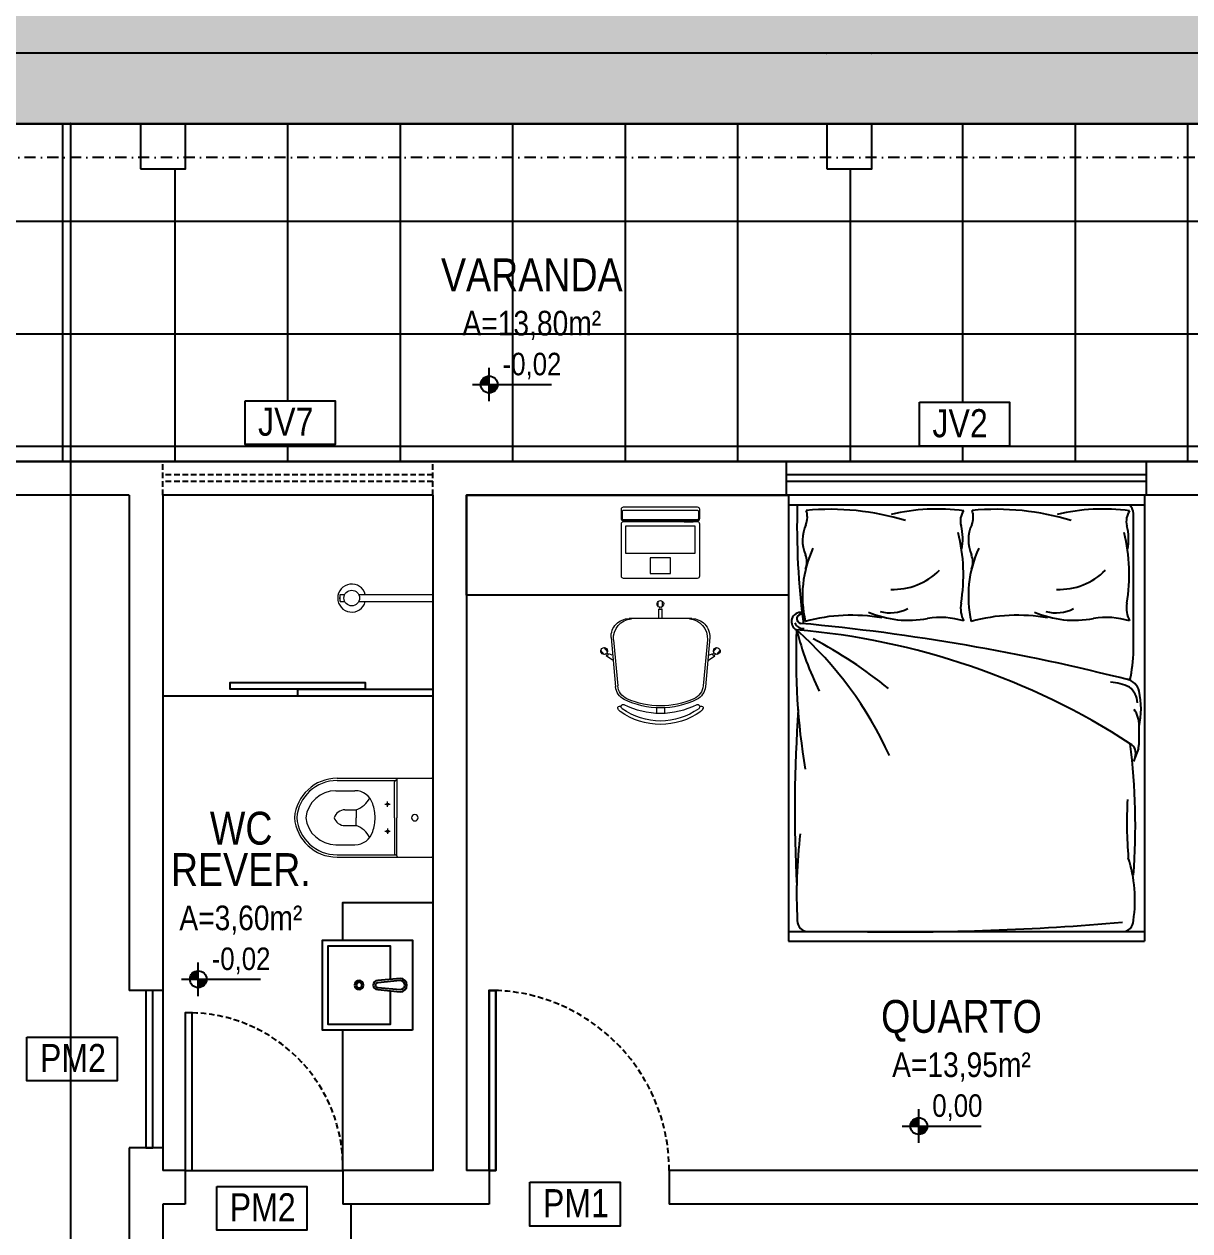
# Model space of a CAD drawing. Header units: millimetres. Extents: x -6300 to 1991, y -4770 to 4545.
# Drawn here: x -1811 to -1293, y 1185 to 1721 of the extents above; entities that cross this region are included whole.
import ezdxf
from ezdxf.enums import TextEntityAlignment as Align

# ---------------------------------------------------------------- set-up
doc = ezdxf.new("R2010")
doc.units = ezdxf.units.MM
doc.header["$LTSCALE"] = 20
doc.header["$MEASUREMENT"] = 0
doc.linetypes.add('DASHDOT2', pattern=[0.5, 0.25, -0.125, 0, -0.125])
doc.linetypes.add('HIDDEN2', pattern=[0.1875, 0.125, -0.0625])
doc.layers.get('0').update_dxf_attribs({"linetype": 'CONTINUOUS'})
doc.layers.get('DEFPOINTS').update_dxf_attribs({"linetype": 'CONTINUOUS'})
for name, color, linetype in [('AR-MOB', 252, 'CONTINUOUS'), ('ARREDI_attrezzature', 175, 'CONTINUOUS'), ('COTA', 7, 'CONTINUOUS'), ('E-txt-g', 3, 'CONTINUOUS'), ('LAYER1', 7, 'CONTINUOUS'), ('MOB', 251, 'CONTINUOUS')]:
    doc.layers.add(name, color=color, linetype=linetype)
for name, color, linetype, lineweight in [('E-Lay-9', 9, 'CONTINUOUS', 9), ('E-Pen-C', 4, 'CONTINUOUS', 15), ('E-Pen-G', 3, 'CONTINUOUS', 30), ('E-Txt-W', 7, 'CONTINUOUS', 20)]:
    doc.layers.add(name, color=color, linetype=linetype, lineweight=lineweight)
doc.styles.add('F2', font='ARIALN.TTF')
doc.styles.add('REG60', font='romans.shx', dxfattribs={"width": 0.8, "height": 0.15})
doc.styles.add('REG80', font='romans.shx', dxfattribs={"width": 0.8, "height": 0.2})
doc.dimstyles.new('DIMENSION-1', dxfattribs={"dimtxt": 0.145, "dimasz": 0.07, "dimexe": 1, "dimexo": 0, "dimgap": 0.12, "dimtad": 1, "dimzin": 7, "dimdsep": 46, "dimtxsty": 'F2', "dimblk1": 'TRACO', "dimblk2": 'TRACO', "dimsah": 1, "dimcen": 1, "dimse1": 1, "dimse2": 1, "dimclrd": 4, "dimclre": 256, "dimclrt": 4, "dimadec": 8, "dimazin": 0, "dimtfac": 1, "dimtix": 1, "dimtmove": 2, "dimatfit": 3, "dimldrblk": 'TRACO', "dimfxl": 1, "dimtolj": 1, "dimtzin": 0, "dimarcsym": 0})

# ---------------------------------------------------------------- blocks, each defined once
blk = doc.blocks.new('TXT-AMB75')
at = {"layer": 'E-txt-g', "style": 'REG80', "width": 0.8, "flags": 8}
blk.add_attdef('TXT', text='', height=0.2, dxfattribs=at).set_placement((0.0055, 0.2964), align=Align.CENTER)
at = {"layer": 'E-Txt-W', "style": 'REG60', "width": 0.8, "flags": 8}
blk.add_attdef('TXT', text='', height=0.15, dxfattribs=at).set_placement((0.0055, 0.0271), align=Align.CENTER)
blk = doc.blocks.new('NV')
at = {"color": 4, "linetype": 'ByBlock', "ltscale": 0.5}
for p, q in [((-1.4143, -0.1421), (-1.4143, 0.1067)), ((-1.5387, -0.0177), (-0.9535, -0.0177))]:
    blk.add_line(p, q, dxfattribs=at)
at = {"color": 4, "ltscale": 2.5}
blk.add_circle((-1.4143, -0.0177), 0.0622, dxfattribs=at)
at = {"color": 4}
for points in [[(-1.4143, -0.0177), (-1.4583, 0.0263), (-1.4765, -0.0177), (-1.4717, 0.0061)], [(-1.4143, -0.0177), (-1.4143, 0.0445), (-1.4583, 0.0263), (-1.4381, 0.0398)], [(-1.4143, -0.0177), (-1.3521, -0.0177), (-1.3703, -0.0617), (-1.3568, -0.0415)], [(-1.4143, -0.0177), (-1.3703, -0.0617), (-1.4143, -0.0799), (-1.3905, -0.0752)]]:
    blk.add_solid(points, dxfattribs=at)
at = {"layer": 'E-Txt-W', "color": 4, "ltscale": 2.5, "style": 'F2'}
blk.add_attdef('COTAPISO', (-1.3058, 0.0735), '', height=0.15, dxfattribs=at)
blk = doc.blocks.new('Cadeira')
at = {"layer": 'E-Lay-9', "color": 8}
for p, q in [((-0.0093, 0.0535), (-0.0093, 0.0769)), ((0.0096, 0.0535), (0.0096, 0.0769)), ((-0.1393, 0), (0.1393, 0)), ((-0.0075, 0), (-0.0075, 0.0425)), ((-0.0075, 0.0425), (-0.0056, 0.0425)), ((0.0056, 0.0425), (0.0075, 0.0425)), ((0.0075, 0), (0.0075, 0.0425)), ((-0.2192, -0.0836), (-0.1996, -0.3023)), ((-0.2087, -0.0936), (-0.1898, -0.2982)), ((0.2087, -0.0936), (0.1898, -0.2982)), ((0.2192, -0.0836), (0.1996, -0.3023)), ((-0.25, -0.1588), (-0.265, -0.1409)), ((-0.2355, -0.1467), (-0.2505, -0.1288)), ((-0.2298, -0.1563), (-0.2313, -0.1575)), ((-0.2144, -0.1618), (-0.2298, -0.1563)), ((0.2144, -0.1618), (0.2298, -0.1563)), ((0.2298, -0.1563), (0.2313, -0.1575)), ((0.2355, -0.1467), (0.2505, -0.1288)), ((0.25, -0.1588), (0.265, -0.1409)), ((-0.2398, -0.1647), (-0.2413, -0.1659)), ((-0.2133, -0.1847), (-0.2413, -0.1659)), ((0.2133, -0.1847), (0.2413, -0.1659)), ((0.2398, -0.1647), (0.2413, -0.1659)), ((-0.0175, -0.3961), (-0.0175, -0.4196)), ((0.0175, -0.3961), (0.0175, -0.4196))]:
    blk.add_line(p, q, dxfattribs=at)
blk.add_lwpolyline([(0.1631, -0.3812, -0.237888), (-0.1631, -0.3812, 0.605717), (-0.1738, -0.3953, 0.122717), (-0.17, -0.4, 0.323529), (0.17, -0.4, 0.122717), (0.1738, -0.3953, 0.605717)], format="xyb", close=True, dxfattribs=at)
for centre in [(0, 0.0466), (-0.2382, -0.1579), (0.2382, -0.1579)]:
    blk.add_circle(centre, 0.005, dxfattribs=at)
for centre, radius, start, end in [((0.0001, 0.0652), 0.015, 281.6334, 257.4537), ((-0.1393, -0.08), 0.08, 90, 182.5692), ((0, 0.0475), 0.0075, 221.8103, 318.1897), ((0.1393, -0.08), 0.08, 357.4308, 90), ((-0.1202, -0.0886), 0.0887, 95.5925, 183.2522), ((0.1202, -0.0886), 0.0887, 356.7478, 84.4075), ((-0.2502, -0.1438), 0.015, 322.5463, 298.3666), ((-0.2388, -0.1573), 0.0075, 261.8103, 358.1897), ((0.2388, -0.1573), 0.0075, 181.8103, 278.1897), ((0.2502, -0.1438), 0.015, 241.6334, 217.4537), ((-0.1299, -0.296), 0.07, 185.1212, 243.6047), ((-0.1201, -0.2918), 0.07, 185.2999, 245.7361), ((0.1201, -0.2918), 0.07, 294.2639, 354.7001), ((0.1299, -0.296), 0.07, 296.3953, 354.8788), ((0, -0.0343), 0.3622, 243.6047, 296.3953), ((0, -0.0254), 0.3622, 245.7361, 294.2639), ((-0.1819, -0.3961), 0.00782, 29.8109, 225.3255), ((-0.1625, -0.39), 0.0275, 205.1455, 233.4571), ((0, -0.1648), 0.3052, 234.1238, 305.8762), ((-0.1625, -0.39), 0.0125, 205.1455, 233.1301), ((0.1819, -0.3961), 0.00782, 314.6745, 150.1891), ((0.1625, -0.39), 0.0275, 306.5429, 334.8545)]:
    blk.add_arc(centre, radius, start, end, dxfattribs=at)
blk = doc.blocks.new('Notebook')
at = {"layer": 'E-Lay-9', "color": 8}
for p, q in [((-0.175, 0.305), (-0.175, 0.3)), ((-0.175, 0.3), (-0.175, 0.265)), ((0.165, 0.315), (-0.165, 0.315)), ((0.175, 0.3), (0.175, 0.305)), ((0.175, 0.265), (0.175, 0.3)), ((-0.165, 0.255), (0.165, 0.255))]:
    blk.add_line(p, q, dxfattribs=at)
for points in [[(-0.165, 0.26), (0.165, 0.26, 0.414214), (0.17, 0.265), (0.17, 0.295, 0.414214), (0.165, 0.3), (-0.165, 0.3, 0.414214), (-0.17, 0.295), (-0.17, 0.265, 0.414214)], [(-0.165, 0), (0.165, 0, 0.414214), (0.175, 0.01), (0.175, 0.24, 0.414214), (0.165, 0.25), (-0.165, 0.25, 0.414214), (-0.175, 0.24), (-0.175, 0.01, 0.414214)]]:
    blk.add_lwpolyline(points, format="xyb", close=True, dxfattribs=at)
for points in [[(-0.155, 0.11), (0.155, 0.11), (0.155, 0.23), (-0.155, 0.23)], [(-0.105, 0.25), (-0.145, 0.25), (-0.145, 0.255), (-0.105, 0.255)], [(0.105, 0.25), (0.145, 0.25), (0.145, 0.255), (0.105, 0.255)], [(-0.045, 0.02), (0.045, 0.02), (0.045, 0.09), (-0.045, 0.09)]]:
    blk.add_lwpolyline(points, close=True, dxfattribs=at)
for centre, start, end in [((-0.165, 0.305), 90, 180), ((0.165, 0.305), 0, 90), ((-0.165, 0.265), 180, 270), ((0.165, 0.265), 270, 360)]:
    blk.add_arc(centre, 0.01, start, end, dxfattribs=at)
blk = doc.blocks.new('TRACO')
at = {"layer": 'E-Pen-C'}
for p, q in [((-1, 0), (1, 0)), ((0, 1), (0, -1))]:
    blk.add_line(p, q, dxfattribs=at)
at = {"layer": 'E-Pen-G'}
blk.add_line((-0.4, -0.4), (0.4, 0.4), dxfattribs=at)
blk = doc.blocks.new('*D1032')
at = {"layer": 'COTA', "color": 4, "linetype": 'Continuous', "lineweight": -2}
blk.add_line((-1790.65, 1677.11), (-1790.65, 1527.16), dxfattribs=at)
at = {"layer": 'DEFPOINTS', "color": 0, "linetype": 'Continuous'}
for p in [(-1779.24, 1677.18), (-1790.65, 1527.09), (-1779.26, 1527.09, -182.96)]:
    blk.add_point(p, dxfattribs=at)
at = {"layer": 'COTA', "color": 4, "linetype": 'Continuous', "lineweight": -2, "xscale": 0.07, "yscale": 0.07, "zscale": 0.07}
for p, rotation in [((-1790.65, 1677.18), 90), ((-1790.65, 1527.09), 270)]:
    blk.add_blockref('TRACO', p, dxfattribs=dict(at, rotation=rotation))
at = {"layer": 'COTA', "color": 4, "linetype": 'Continuous', "insert": (-1790.85, 1602.14), "char_height": 0.145, "attachment_point": 5, "rotation": 90, "style": 'F2'}
blk.add_mtext('\\A1;150.09', dxfattribs=at)
blk = doc.blocks.new('*D858')
at = {"layer": 'COTA', "color": 4, "linetype": 'Continuous', "lineweight": -2}
blk.add_line((-1790.65, 1527.02), (-1790.65, 1512.16), dxfattribs=at)
at = {"layer": 'DEFPOINTS', "color": 0, "linetype": 'Continuous'}
for p in [(-1779.26, 1527.09, -182.96), (-1790.65, 1512.09), (-1764.71, 1512.09, -182.96)]:
    blk.add_point(p, dxfattribs=at)
at = {"layer": 'COTA', "color": 4, "linetype": 'Continuous', "lineweight": -2, "xscale": 0.07, "yscale": 0.07, "zscale": 0.07}
for p, rotation in [((-1790.65, 1527.09), 90), ((-1790.65, 1512.09), 270)]:
    blk.add_blockref('TRACO', p, dxfattribs=dict(at, rotation=rotation))
at = {"layer": 'COTA', "color": 4, "linetype": 'Continuous', "insert": (-1790.85, 1519.59), "char_height": 0.145, "attachment_point": 5, "rotation": 90, "style": 'F2'}
blk.add_mtext('\\A1;15.00', dxfattribs=at)
blk = doc.blocks.new('*D859')
at = {"layer": 'COTA', "color": 4, "linetype": 'Continuous', "lineweight": -2}
blk.add_line((-1790.65, 1512.02), (-1790.65, 1212.16), dxfattribs=at)
at = {"layer": 'DEFPOINTS', "color": 0, "linetype": 'Continuous'}
for p in [(-1764.71, 1512.09, -182.96), (-1790.65, 1212.09), (-1749.71, 1212.09, -182.96)]:
    blk.add_point(p, dxfattribs=at)
at = {"layer": 'COTA', "color": 4, "linetype": 'Continuous', "lineweight": -2, "xscale": 0.07, "yscale": 0.07, "zscale": 0.07}
for p, rotation in [((-1790.65, 1512.09), 90), ((-1790.65, 1212.09), 270)]:
    blk.add_blockref('TRACO', p, dxfattribs=dict(at, rotation=rotation))
at = {"layer": 'COTA', "color": 4, "linetype": 'Continuous', "insert": (-1790.85, 1362.09), "char_height": 0.145, "attachment_point": 5, "rotation": 90, "style": 'F2'}
blk.add_mtext('\\A1;300.00', dxfattribs=at)
blk = doc.blocks.new('*D860')
at = {"layer": 'COTA', "color": 4, "linetype": 'Continuous', "lineweight": -2}
blk.add_line((-1790.65, 1212.02), (-1790.65, 1197.16), dxfattribs=at)
at = {"layer": 'DEFPOINTS', "color": 0, "linetype": 'Continuous'}
for p in [(-1749.71, 1212.09, -182.96), (-1790.65, 1197.09), (-1749.71, 1197.09, -182.96)]:
    blk.add_point(p, dxfattribs=at)
at = {"layer": 'COTA', "color": 4, "linetype": 'Continuous', "lineweight": -2, "xscale": 0.07, "yscale": 0.07, "zscale": 0.07}
for p, rotation in [((-1790.65, 1212.09), 90), ((-1790.65, 1197.09), 270)]:
    blk.add_blockref('TRACO', p, dxfattribs=dict(at, rotation=rotation))
at = {"layer": 'COTA', "color": 4, "linetype": 'Continuous', "insert": (-1790.85, 1204.59), "char_height": 0.145, "attachment_point": 5, "rotation": 90, "style": 'F2'}
blk.add_mtext('\\A1;15.00', dxfattribs=at)
blk = doc.blocks.new('*D861')
at = {"layer": 'COTA', "color": 4, "linetype": 'Continuous', "lineweight": -2}
blk.add_line((-1790.65, 1197.02), (-1790.65, 1082.16), dxfattribs=at)
at = {"layer": 'DEFPOINTS', "color": 0, "linetype": 'Continuous'}
for p in [(-1749.71, 1197.09, -182.96), (-1790.65, 1082.09), (-1764.71, 1082.09, -182.96)]:
    blk.add_point(p, dxfattribs=at)
at = {"layer": 'COTA', "color": 4, "linetype": 'Continuous', "lineweight": -2, "xscale": 0.07, "yscale": 0.07, "zscale": 0.07}
for p, rotation in [((-1790.65, 1197.09), 90), ((-1790.65, 1082.09), 270)]:
    blk.add_blockref('TRACO', p, dxfattribs=dict(at, rotation=rotation))
at = {"layer": 'COTA', "color": 4, "linetype": 'Continuous', "insert": (-1790.85, 1139.59), "char_height": 0.145, "attachment_point": 5, "rotation": 90, "style": 'F2'}
blk.add_mtext('\\A1;115.00', dxfattribs=at)
blk = doc.blocks.new('*D886')
at = {"layer": 'COTA', "color": 4, "linetype": 'Continuous', "lineweight": -2}
blk.add_line((-1665.96, 1067.16), (-1665.96, 1197.02), dxfattribs=at)
at = {"layer": 'DEFPOINTS', "color": 0, "linetype": 'Continuous'}
for p in [(-1665.96, 1197.09), (-1617.92, 1197.09, -182.96), (-1589.71, 1067.09, -182.96)]:
    blk.add_point(p, dxfattribs=at)
at = {"layer": 'COTA', "color": 4, "linetype": 'Continuous', "lineweight": -2, "xscale": 0.07, "yscale": 0.07, "zscale": 0.07}
for p, rotation in [((-1665.96, 1197.09), 90), ((-1665.96, 1067.09), 270)]:
    blk.add_blockref('TRACO', p, dxfattribs=dict(at, rotation=rotation))
at = {"layer": 'COTA', "color": 4, "linetype": 'Continuous', "insert": (-1666.15, 1132.09), "char_height": 0.145, "attachment_point": 5, "rotation": 90, "style": 'F2'}
blk.add_mtext('\\A1;130.00', dxfattribs=at)
blk = doc.blocks.new('*D1041')
at = {"layer": 'COTA', "color": 4, "linetype": 'Continuous', "lineweight": -2}
blk.add_line((-1149.78, 1708.41), (-1434.61, 1708.41), dxfattribs=at)
at = {"layer": 'DEFPOINTS', "color": 0, "linetype": 'Continuous'}
for p in [(-1434.68, 1708.41), (-1434.68, 1677.09, -182.96), (-1149.71, 1677.09, -182.96)]:
    blk.add_point(p, dxfattribs=at)
at = {"layer": 'COTA', "color": 4, "linetype": 'Continuous', "lineweight": -2, "xscale": 0.07, "yscale": 0.07, "zscale": 0.07, "rotation": 180}
blk.add_blockref('TRACO', (-1434.68, 1708.41), dxfattribs=at)
at = {"layer": 'COTA', "color": 4, "linetype": 'Continuous', "lineweight": -2, "xscale": 0.07, "yscale": 0.07, "zscale": 0.07}
blk.add_blockref('TRACO', (-1149.71, 1708.41), dxfattribs=at)
at = {"layer": 'COTA', "color": 4, "linetype": 'Continuous', "insert": (-1292.2, 1708.6), "char_height": 0.145, "attachment_point": 5, "style": 'F2'}
blk.add_mtext('\\A1;284.98', dxfattribs=at)
blk = doc.blocks.new('*D1042')
at = {"layer": 'COTA', "color": 4, "linetype": 'Continuous', "lineweight": -2}
blk.add_line((-1434.75, 1708.41), (-1454.61, 1708.41), dxfattribs=at)
at = {"layer": 'DEFPOINTS', "color": 0, "linetype": 'Continuous'}
for p in [(-1454.68, 1708.41), (-1454.68, 1677.09, -182.96), (-1434.68, 1677.09, -182.96)]:
    blk.add_point(p, dxfattribs=at)
at = {"layer": 'COTA', "color": 4, "linetype": 'Continuous', "lineweight": -2, "xscale": 0.07, "yscale": 0.07, "zscale": 0.07, "rotation": 180}
blk.add_blockref('TRACO', (-1454.68, 1708.41), dxfattribs=at)
at = {"layer": 'COTA', "color": 4, "linetype": 'Continuous', "lineweight": -2, "xscale": 0.07, "yscale": 0.07, "zscale": 0.07}
blk.add_blockref('TRACO', (-1434.68, 1708.41), dxfattribs=at)
at = {"layer": 'COTA', "color": 4, "linetype": 'Continuous', "insert": (-1444.68, 1708.6), "char_height": 0.145, "attachment_point": 5, "style": 'F2'}
blk.add_mtext('\\A1;20.00', dxfattribs=at)
blk = doc.blocks.new('*D1043')
at = {"layer": 'COTA', "color": 4, "linetype": 'Continuous', "lineweight": -2}
blk.add_line((-1454.75, 1708.41), (-1739.51, 1708.41), dxfattribs=at)
at = {"layer": 'DEFPOINTS', "color": 0, "linetype": 'Continuous'}
for p in [(-1739.58, 1708.41), (-1739.58, 1677.09, -182.96), (-1454.68, 1677.09, -182.96)]:
    blk.add_point(p, dxfattribs=at)
at = {"layer": 'COTA', "color": 4, "linetype": 'Continuous', "lineweight": -2, "xscale": 0.07, "yscale": 0.07, "zscale": 0.07, "rotation": 180}
blk.add_blockref('TRACO', (-1739.58, 1708.41), dxfattribs=at)
at = {"layer": 'COTA', "color": 4, "linetype": 'Continuous', "lineweight": -2, "xscale": 0.07, "yscale": 0.07, "zscale": 0.07}
blk.add_blockref('TRACO', (-1454.68, 1708.41), dxfattribs=at)
at = {"layer": 'COTA', "color": 4, "linetype": 'Continuous', "insert": (-1597.13, 1708.6), "char_height": 0.145, "attachment_point": 5, "style": 'F2'}
blk.add_mtext('\\A1;284.89', dxfattribs=at)
blk = doc.blocks.new('*D1044')
at = {"layer": 'COTA', "color": 4, "linetype": 'Continuous', "lineweight": -2}
blk.add_line((-1739.65, 1708.41), (-1759.51, 1708.41), dxfattribs=at)
at = {"layer": 'DEFPOINTS', "color": 0, "linetype": 'Continuous'}
for p in [(-1759.58, 1708.41), (-1759.58, 1677.09, -182.96), (-1739.58, 1677.09, -182.96)]:
    blk.add_point(p, dxfattribs=at)
at = {"layer": 'COTA', "color": 4, "linetype": 'Continuous', "lineweight": -2, "xscale": 0.07, "yscale": 0.07, "zscale": 0.07, "rotation": 180}
blk.add_blockref('TRACO', (-1759.58, 1708.41), dxfattribs=at)
at = {"layer": 'COTA', "color": 4, "linetype": 'Continuous', "lineweight": -2, "xscale": 0.07, "yscale": 0.07, "zscale": 0.07}
blk.add_blockref('TRACO', (-1739.58, 1708.41), dxfattribs=at)
at = {"layer": 'COTA', "color": 4, "linetype": 'Continuous', "insert": (-1749.58, 1708.6), "char_height": 0.145, "attachment_point": 5, "style": 'F2'}
blk.add_mtext('\\A1;20.00', dxfattribs=at)
blk = doc.blocks.new('*D1045')
at = {"layer": 'COTA', "color": 4, "linetype": 'Continuous', "lineweight": -2}
blk.add_line((-1759.65, 1708.41), (-2049.64, 1708.41), dxfattribs=at)
at = {"layer": 'DEFPOINTS', "color": 0, "linetype": 'Continuous'}
for p in [(-2049.71, 1708.41), (-2049.71, 1677.09, -182.96), (-1759.58, 1677.09, -182.96)]:
    blk.add_point(p, dxfattribs=at)
at = {"layer": 'COTA', "color": 4, "linetype": 'Continuous', "lineweight": -2, "xscale": 0.07, "yscale": 0.07, "zscale": 0.07, "rotation": 180}
blk.add_blockref('TRACO', (-2049.71, 1708.41), dxfattribs=at)
at = {"layer": 'COTA', "color": 4, "linetype": 'Continuous', "lineweight": -2, "xscale": 0.07, "yscale": 0.07, "zscale": 0.07}
blk.add_blockref('TRACO', (-1759.58, 1708.41), dxfattribs=at)
at = {"layer": 'COTA', "color": 4, "linetype": 'Continuous', "insert": (-1904.64, 1708.6), "char_height": 0.145, "attachment_point": 5, "style": 'F2'}
blk.add_mtext('\\A1;290.13', dxfattribs=at)
blk = doc.blocks.new('CUBA QUADRADA-flat-4-flat-1')
at = {"layer": 'MOB'}
blk.add_lwpolyline([(0, -0.2), (0.4, -0.2), (0.4, 0.2), (0, 0.2)], close=True, dxfattribs=at)
blk.add_lwpolyline([(0.1, -0.0255), (0.1, -0.175), (0.375, -0.175), (0.375, 0.175), (0.1, 0.175), (0.1, 0.0255)], dxfattribs=at)
for points in [[(0.155, -0.02), (0.055, -0.03, -1), (0.055, 0.03), (0.155, 0.02, -1)], [(0.155, -0.01), (0.055, -0.02, -1), (0.055, 0.02), (0.155, 0.01, -1)]]:
    blk.add_lwpolyline(points, format="xyb", close=True, dxfattribs=at)
for radius in [0.02, 0.0125]:
    blk.add_circle((0.2375, 0), radius, dxfattribs=at)
blk = doc.blocks.new('vaso-s')
at = {"color": 8}
for start, end in [(0, 180), (180, 0)]:
    blk.add_arc((0.08, 0), 0.0143, start, end, dxfattribs=at)
at = {"layer": 'E-Lay-9', "color": 8}
for p, q in [((0, 0.17), (0, 0)), ((0.4256, 0.175), (0.005, 0.175)), ((0.16, 0.17), (0.16, 0.17)), ((0.16, 0.17), (0.16, 0)), ((0.4256, 0.165), (0.165, 0.165)), ((0.17, 0), (0.17, 0.16)), ((0.4306, 0.12), (0.3459, 0.12)), ((0.2134, 0.06), (0.1891, 0.06)), ((0.2013, 0.0479), (0.2013, 0.0722)), ((0.3406, 0.035), (0.3406, 0)), ((0.3906, 0.035), (0.3406, 0.035)), ((0, -0.17), (0, 0)), ((0.16, -0.17), (0.16, 0)), ((0.17, 0), (0.17, -0.1601)), ((0.2013, -0.0479), (0.2013, -0.0722)), ((0.3406, -0.035), (0.3406, 0)), ((0.3906, -0.035), (0.3406, -0.035)), ((0.2134, -0.06), (0.1891, -0.06)), ((0.4306, -0.12), (0.3459, -0.12)), ((0.4256, -0.175), (0.005, -0.175)), ((0.16, -0.17), (0.16, -0.17)), ((0.4256, -0.165), (0.165, -0.165))]:
    blk.add_line(p, q, dxfattribs=at)
for centre in [(0.2013, 0.06), (0.2013, -0.06)]:
    blk.add_circle(centre, 0.005, dxfattribs=at)
for centre, radius, start, end in [((0.005, 0.17), 0.005, 90, 180), ((0.155, 0.17), 0.005, 0, 90), ((0.165, 0.17), 0.00495, 180, 270), ((0.165, 0.16), 0.00495, 0, 90), ((0.4256, -0.015), 0.19, 4.5281, 90), ((0.4256, -0.015), 0.18, 4.7802, 90), ((0.3459, 0.0375), 0.0825, 90, 163.0355), ((0.4306, -0.015), 0.135, 6.3794, 90), ((0.518, -0.015), 0.2624, 163.0355, 176.7233), ((0.3754, 0.1358), 0.1066, 206.9395, 250.9647), ((0.3906, -0.015), 0.05, 17.4576, 90), ((0.518, 0.015), 0.2624, 183.2767, 196.9645), ((0.3754, -0.1358), 0.1066, 109.0353, 153.0605), ((0.3906, 0.015), 0.05, 270, 342.5424), ((0.4256, 0.015), 0.19, 270, 355.4719), ((0.4256, 0.015), 0.18, 270, 355.2198), ((0.4306, 0.015), 0.135, 270, 353.6206), ((0.3459, -0.0375), 0.0825, 196.9645, 270), ((0.165, -0.1601), 0.00495, 270, 0), ((0.005, -0.17), 0.005, 180, 270), ((0.155, -0.17), 0.005, 270, 0), ((0.165, -0.17), 0.00495, 90, 180)]:
    blk.add_arc(centre, radius, start, end, dxfattribs=at)
blk = doc.blocks.new('Chuveiro')
at = {"layer": 'E-Lay-9', "color": 8}
for p, q in [((-0.0311, 0.0156), (-0.3604, 0.0156)), ((0.0509, 0.0156), (0.0311, 0.0156)), ((0.0509, 0.0156), (0.0509, -0.0156)), ((-0.0311, -0.0156), (-0.3604, -0.0156)), ((0.0509, -0.0156), (0.0311, -0.0156))]:
    blk.add_line(p, q, dxfattribs=at)
blk.add_circle((0, 0), 0.0348, dxfattribs=at)
for centre, radius, start, end in [((0, 0), 0.0624, 194.4775, 165.5225), ((0.0093, 0), 0.0444, 339.4266, 20.5734)]:
    blk.add_arc(centre, radius, start, end, dxfattribs=at)

msp = doc.modelspace()

# ---------------------------------------------------------------- hatches: boundary and pattern name
h = msp.add_hatch()
h.set_pattern_fill('ANSI37,_O', color=8, scale=400, angle=45)
h.set_pattern_definition([(90, (-158294.17, -2316.25), (-50, 1e-14), []), (180, (-158294.17, -2316.25), (-1e-14, -50), [])])
h.paths.add_polyline_path([(-2069.708, 1527.092), (-1149.708, 1527.092), (-1149.708, 1677.092), (-2069.708, 1677.092)])
h.paths.add_polyline_path([(-1629.749, 1599.022), (-1541.702, 1599.022), (-1541.702, 1620.892), (-1629.749, 1620.892)], flags=24)
h.paths.add_polyline_path([(-1619.832, 1577.581), (-1551.619, 1577.581), (-1551.619, 1597.295), (-1619.832, 1597.295)], flags=24)
h.paths.add_polyline_path([(-1604.661, 1561.232), (-1604.661, 1564.964), (-1606.09, 1564.68), (-1607.3, 1563.871)], flags=24)
h.paths.add_polyline_path([(-1604.661, 1561.232), (-1607.3, 1563.871), (-1608.11, 1562.66), (-1608.394, 1561.232)], flags=24)
h.paths.add_polyline_path([(-1604.661, 1561.232), (-1600.929, 1561.232), (-1601.213, 1559.803), (-1602.022, 1558.592)], flags=24)
h.paths.add_polyline_path([(-1604.661, 1561.232), (-1602.022, 1558.592), (-1603.233, 1557.783), (-1604.661, 1557.499)], flags=24)
edge = h.paths.add_edge_path(flags=16)
edge.add_line((-1604.661, 1553.767), (-1604.661, 1568.697))
edge = h.paths.add_edge_path(flags=16)
edge.add_arc((-1604.661, 1561.232), 3.732, 0, 360)
edge = h.paths.add_edge_path(flags=16)
edge.add_line((-1612.126, 1561.232), (-1577.014, 1561.232))
h.paths.add_polyline_path([(-1601.694, 1560.342), (-1569.573, 1560.342), (-1569.573, 1578.371), (-1601.694, 1578.371)], flags=24)
h.paths.add_polyline_path([(-1759.578, 1657.092), (-1739.578, 1657.092), (-1739.578, 1677.092), (-1759.578, 1677.092)], flags=16)
h.paths.add_polyline_path([(-1454.684, 1657.092), (-1434.684, 1657.092), (-1434.684, 1677.092), (-1454.684, 1677.092)], flags=16)
h.paths.add_polyline_path([(-1413.46, 1553.355), (-1373.431, 1553.355), (-1373.431, 1533.889), (-1413.46, 1533.889)], flags=16)
h.paths.add_polyline_path([(-1713.121, 1554.023), (-1673.092, 1554.023), (-1673.092, 1534.557), (-1713.121, 1534.557)], flags=16)
h.paths.add_polyline_path([(-2069.708, 1657.092), (-2049.708, 1657.092), (-2049.708, 1677.092), (-2069.708, 1677.092)], flags=17)
h.paths.add_polyline_path([(-1790.697, 1601.843), (-1790.697, 1602.423), (-1790.999, 1602.423), (-1790.999, 1601.843)], flags=24)
h.paths.add_polyline_path([(-1281.385, 1601.797), (-1281.385, 1602.377), (-1281.687, 1602.377), (-1281.687, 1601.797)], flags=24)
at = {"layer": 'COTA', "linetype": 'Continuous'}
h = msp.add_hatch(dxfattribs=at)
h.set_pattern_fill('PATIO3', color=8, scale=60, style=0, pattern_type=2)
h.set_pattern_definition([(243.4349, (-158282.17, -2256.25), (60.0000786, 59.9999495), [20.1246, -114.03948]), (153.4349, (-158270.17, -2262.25), (59.9999495, -60.0000786), [13.41642, -120.74766]), (153.4349, (-158255.17, -2262.25), (59.9999495, -60.0000786), [13.41642, -120.74766]), (243.4349, (-158267.17, -2256.25), (60.0000786, 59.9999495), [6.70818, -127.4559]), (153.4349, (-158240.17, -2262.25), (59.9999495, -60.0000786), [13.41642, -120.74766]), (243.4349, (-158252.17, -2256.25), (60.0000786, 59.9999495), [13.41642, -120.74766]), (158.1986, (-158234.171, -2257.45), (-180.0000164, 59.9999946), [3.23112, -319.87878]), (243.4349, (-158237.17, -2256.25), (60.0000786, 59.9999495), [6.70818, -127.4559]), (154.9831, (-158234.171, -2272.4496), (-779.99997481, 360.000110015), [9.93174, -983.24496]), (63.4349, (-158252.17, -2286.25), (-60.0000786, -59.9999495), [20.1246, -114.03948]), (153.4349, (-158246.17, -2274.25), (59.9999495, -60.0000786), [13.41642, -120.74766]), (63.4349, (-158267.17, -2286.25), (-60.0000786, -59.9999495), [6.70818, -127.4559]), (153.4349, (-158261.17, -2274.25), (59.9999495, -60.0000786), [13.41642, -120.74766]), (153.4349, (-158276.17, -2274.25), (59.9999495, -60.0000786), [13.41642, -120.74766]), (63.4349, (-158282.17, -2286.25), (-60.0000786, -59.9999495), [20.1246, -114.03948]), (63.4349, (-158243.17, -2298.25), (-60.0000786, -59.9999495), [20.1246, -114.03948]), (153.4349, (-158237.17, -2286.25), (59.9999495, -60.0000786), [13.41642, -120.74766]), (153.4349, (-158252.17, -2286.25), (59.9999495, -60.0000786), [13.41642, -120.74766]), (63.4349, (-158273.17, -2298.25), (-60.0000786, -59.9999495), [13.41642, -120.74766]), (153.4349, (-158267.17, -2286.25), (59.9999495, -60.0000786), [13.41642, -120.74766]), (153.4349, (-158282.17, -2286.25), (59.9999495, -60.0000786), [13.41642, -120.74766]), (63.4349, (-158294.17, -2310.25), (-60.0000786, -59.9999495), [20.1246, -114.03948]), (153.4349, (-158234.17, -2295.25), (59.9999495, -60.0000786), [6.70818, -127.4559]), (153.4349, (-158243.17, -2298.25), (59.9999495, -60.0000786), [13.41642, -120.74766]), (153.4349, (-158258.17, -2298.25), (59.9999495, -60.0000786), [13.41642, -120.74766]), (153.4349, (-158273.17, -2298.25), (59.9999495, -60.0000786), [13.41642, -120.74766]), (153.4349, (-158288.17, -2298.25), (59.9999495, -60.0000786), [6.70818, -127.4559]), (153.4349, (-158234.17, -2310.25), (59.9999495, -60.0000786), [13.41642, -120.74766]), (63.4349, (-158252.17, -2316.25), (-60.0000786, -59.9999495), [13.41642, -120.74766]), (153.4349, (-158249.17, -2310.25), (59.9999495, -60.0000786), [13.41642, -120.74766]), (243.4349, (-158276.17, -2304.25), (60.0000786, 59.9999495), [13.41642, -120.74766]), (153.4349, (-158264.17, -2310.25), (59.9999495, -60.0000786), [13.41642, -120.74766]), (153.4349, (-158279.17, -2310.25), (59.9999495, -60.0000786), [13.41642, -120.74766]), (154.9831, (-158285.171, -2262.2496), (-779.99997481, 360.000110015), [9.93174, -983.24496]), (158.1986, (-158291.171, -2274.25), (-180.0000164, 59.9999946), [3.23112, -319.87878]), (243.4349, (-158255.17, -2292.25), (60.0000786, 59.9999495), [20.1246, -114.03948]), (63.4349, (-158261.17, -2274.25), (-60.0000786, -59.9999495), [6.70818, -127.4559])])
h.paths.add_polyline_path([(-2684.708, 1102.092), (-2569.31, 1101.985), (-2569.708, 1102.092), (-2569.718, 1677.02), (-1149.708, 1677.02), (-1149.708, 1792.092), (-1149.708, 2162.092), (-1513.283, 2162.092), (-1516.936, 2122.092), (-1527.283, 2085.775), (-1547.63, 2054.921), (-1580.967, 2021.672), (-1616.68, 2001.062), (-1653.909, 1990.062), (-1676.688, 1987.862), (-2684.708, 1987.862)])
h.paths.add_polyline_path([(-1778.299, 1778.429), (-1730.365, 1750.841), (-1492.577, 1756.207), (-1372.476, 1759.002), (-1336.859, 1769.308), (-1324.644, 1838.184), (-1325.813, 1885.485), (-1336.112, 1917.891), (-1347.614, 1935.217), (-1426.348, 1943.526), (-1653.57, 1946.435), (-1719.591, 1942.887), (-1781.491, 1928.754), (-1785.903, 1894.964), (-1785.833, 1795.787), (-1781.029, 1779.006)], flags=16)
h.paths.add_polyline_path([(-2014.328, 1810.448), (-2014.328, 1814.18), (-2015.756, 1813.896), (-2016.967, 1813.087)], flags=24)
h.paths.add_polyline_path([(-2014.328, 1810.448), (-2016.967, 1813.087), (-2017.776, 1811.876), (-2018.061, 1810.448)], flags=24)
h.paths.add_polyline_path([(-2014.328, 1810.448), (-2010.596, 1810.448), (-2010.88, 1809.019), (-2011.689, 1807.809)], flags=24)
h.paths.add_polyline_path([(-2014.328, 1810.448), (-2011.689, 1807.809), (-2012.9, 1806.999), (-2014.328, 1806.715)], flags=24)
edge = h.paths.add_edge_path(flags=16)
edge.add_line((-2014.328, 1802.983), (-2014.328, 1817.913))
edge = h.paths.add_edge_path(flags=16)
edge.add_arc((-2014.328, 1810.448), 3.732, 0, 360)
edge = h.paths.add_edge_path(flags=16)
edge.add_line((-2021.793, 1810.448), (-1986.681, 1810.448))
h.paths.add_polyline_path([(-2011.361, 1809.559), (-1979.24, 1809.559), (-1979.24, 1827.587), (-2011.361, 1827.587)], flags=24)
h.paths.add_polyline_path([(-2048.842, 1847.862), (-1941.943, 1847.862), (-1941.943, 1870.493), (-2048.842, 1870.493)], flags=24)
h.paths.add_polyline_path([(-2029.499, 1826.797), (-1961.286, 1826.797), (-1961.286, 1846.512), (-2029.499, 1846.512)], flags=24)
h.paths.add_polyline_path([(-2582.402, 1778.433), (-2534.468, 1750.844), (-2296.68, 1756.211), (-2176.579, 1759.005), (-2140.962, 1769.311), (-2128.748, 1838.187), (-2129.916, 1885.488), (-2140.215, 1917.894), (-2151.717, 1935.22), (-2230.452, 1943.529), (-2457.673, 1946.438), (-2523.695, 1942.891), (-2585.594, 1928.758), (-2590.007, 1894.967), (-2589.936, 1795.79), (-2585.132, 1779.009)], flags=16)
h.paths.add_polyline_path([(-2661.5, 1826.498), (-2621.471, 1826.498), (-2621.471, 1807.031), (-2661.5, 1807.031)], flags=16)
h.paths.add_polyline_path([(-2681.202, 1624.916), (-2681.202, 1924.916), (-2684.202, 1924.916), (-2684.202, 1624.916)], flags=16)
h.paths.add_polyline_path([(-2681.202, 1174.551), (-2681.202, 1524.916), (-2684.202, 1524.916), (-2684.202, 1174.551)], flags=16)
h.paths.add_polyline_path([(-2661.5, 1410.113), (-2621.471, 1410.113), (-2621.471, 1390.647), (-2661.5, 1390.647)], flags=16)
h.paths.add_polyline_path([(-2039.604, 1766.94), (-1931.699, 1766.94), (-1931.699, 1787.383), (-2039.604, 1787.383)], flags=24)
h.paths.add_polyline_path([(-2052.038, 1783.721), (-1906.714, 1783.721), (-1906.714, 1800.043), (-2052.038, 1800.043)], flags=24)
h.paths.add_polyline_path([(-1904.932, 1708.452), (-1904.351, 1708.452), (-1904.351, 1708.754), (-1904.932, 1708.754)], flags=24)
h.paths.add_polyline_path([(-1853.634, 1832.344), (-1853.634, 1832.924), (-1853.936, 1832.924), (-1853.936, 1832.344)], flags=24)
h.paths.add_polyline_path([(-2244.992, 1708.452), (-2244.411, 1708.452), (-2244.411, 1708.754), (-2244.992, 1708.754)], flags=24)
h.paths.add_polyline_path([(-2059.95, 1708.452), (-2059.462, 1708.452), (-2059.462, 1708.754), (-2059.95, 1708.754)], flags=24)
h.paths.add_polyline_path([(-1749.82, 1708.452), (-1749.332, 1708.452), (-1749.332, 1708.754), (-1749.82, 1708.754)], flags=24)
h.paths.add_polyline_path([(-1597.42, 1708.452), (-1596.839, 1708.452), (-1596.839, 1708.754), (-1597.42, 1708.754)], flags=24)
h.paths.add_polyline_path([(-1444.927, 1708.452), (-1444.438, 1708.452), (-1444.438, 1708.754), (-1444.927, 1708.754)], flags=24)
h.paths.add_polyline_path([(-1292.485, 1708.452), (-1291.904, 1708.452), (-1291.904, 1708.754), (-1292.485, 1708.754)], flags=24)
h.paths.add_polyline_path([(-1203.184, 1734.297), (-1203.184, 1734.877), (-1203.486, 1734.877), (-1203.486, 1734.297)], flags=24)
h.paths.add_polyline_path([(-2645.009, 1708.452), (-2644.428, 1708.452), (-2644.428, 1708.754), (-2645.009, 1708.754)], flags=24)
h.paths.add_polyline_path([(-2520.014, 1708.452), (-2519.433, 1708.452), (-2519.433, 1708.754), (-2520.014, 1708.754)], flags=24)
h.paths.add_polyline_path([(-2444.963, 1708.452), (-2444.474, 1708.452), (-2444.474, 1708.754), (-2444.963, 1708.754)], flags=24)
h.paths.add_polyline_path([(-1163.562, 2085.822), (-1163.002, 2085.822), (-1163.002, 2086.113), (-1163.562, 2086.113)], flags=24)
h.paths.add_polyline_path([(-1280.185, 2085.822), (-1279.714, 2085.822), (-1279.714, 2086.113), (-1280.185, 2086.113)], flags=24)
h.paths.add_polyline_path([(-1389.402, 2085.822), (-1388.841, 2085.822), (-1388.841, 2086.113), (-1389.402, 2086.113)], flags=24)
h.paths.add_polyline_path([(-1498.518, 2085.822), (-1498.047, 2085.822), (-1498.047, 2086.113), (-1498.518, 2086.113)], flags=24)
h.paths.add_polyline_path([(-1275.216, 2120.576), (-1097.316, 2120.576), (-1097.316, 2147.797), (-1275.216, 2147.797)], flags=9)
h.paths.add_polyline_path([(-2587.139, 1389.302), (-2587.139, 1389.883), (-2587.441, 1389.883), (-2587.441, 1389.302)], flags=24)

# ---------------------------------------------------------------- linework, layer by layer
at = {"color": 8}
for points in [[(-2069.708, 1527.092), (-1149.708, 1527.092), (-1149.708, 1677.092), (-2069.708, 1677.092)], [(-1614.708, 1467.616), (-1614.708, 1512.092), (-1471.706, 1512.092), (-1471.706, 1467.616)]]:
    msp.add_lwpolyline(points, close=True, dxfattribs=at)
at = {"color": 6}
for points, elevation in [([(-1713.121, 1554.023), (-1673.092, 1554.023), (-1673.092, 1534.557), (-1713.121, 1534.557)], 365.922), ([(-1413.46, 1553.355), (-1373.431, 1553.355), (-1373.431, 1533.889), (-1413.46, 1533.889)], 365.922), ([(-1810.072, 1271.334), (-1770.043, 1271.334), (-1770.043, 1251.868), (-1810.072, 1251.868)], 182.961), ([(-1586.561, 1206.846), (-1546.532, 1206.846), (-1546.532, 1187.38), (-1586.561, 1187.38)], 365.922), ([(-1725.739, 1205.008), (-1685.71, 1205.008), (-1685.71, 1185.541), (-1725.739, 1185.541)], 182.961)]:
    msp.add_lwpolyline(points, close=True, dxfattribs=dict(at, elevation=elevation))
at = {"color": 7}
for points in [[(-1659.708, 1425.835), (-1719.708, 1425.835), (-1719.708, 1428.835), (-1659.708, 1428.835)], [(-1629.708, 1422.835), (-1689.708, 1422.835), (-1689.708, 1425.835), (-1629.708, 1425.835)]]:
    msp.add_lwpolyline(points, close=True, dxfattribs=at)
at = {"color": 8}
msp.add_lwpolyline([(-1669.708, 1314.406), (-1669.708, 1331.18), (-1629.708, 1331.18), (-1629.708, 1212.092), (-1669.708, 1212.092), (-1669.708, 1274.406)], dxfattribs=at)
at = {"color": 8, "linetype": 'HIDDEN2'}
for centre, radius, start in [((-1604.708, 1212.092), 80, 0), ((-1738.208, 1213.576), 68.516, 358.75898)]:
    msp.add_arc(centre, radius, start, 90, dxfattribs=at)
at = {"layer": 'ARREDI_attrezzature', "color": 8}
for p, q in [((-1313.429, 1512.092), (-1471.706, 1512.092)), ((-1471.706, 1512.092), (-1471.706, 1313.938)), ((-1313.429, 1512.092), (-1313.429, 1313.938)), ((-1471.706, 1507.842), (-1313.429, 1507.842)), ((-1318.37, 1443.053), (-1318.37, 1503.888)), ((-1315.899, 1401.276), (-1315.899, 1410.973)), ((-1316.205, 1399.566), (-1318.37, 1393.695)), ((-1471.706, 1318.188), (-1313.429, 1318.188)), ((-1471.706, 1313.938), (-1313.429, 1313.938))]:
    msp.add_line(p, q, dxfattribs=at)
for centre, radius, start, end in [((-1136.24, 1498.41), 331.646, 178.37032, 187.53223), ((-1323.312, 1503.888), 4.942, 360, 53.1301), ((-1471.405, 1502.293), 8.135, 335.78773, 21.71238), ((-1453.314, 1389.552), 116.229, 73.20165, 95.19902), ((-1405.317, 1417.594), 88.321, 82.50994, 103.57317), ((-1387.388, 1500.564), 7.893, 144.37876, 195.19877), ((-1397.67, 1502.293), 8.135, 335.78773, 21.71238), ((-1379.58, 1389.552), 116.229, 73.20165, 95.19902), ((-1331.583, 1417.594), 88.321, 82.50994, 103.57317), ((-1313.653, 1500.564), 7.893, 144.37876, 195.19877), ((-1448.75, 1492.106), 16.704, 155.78773, 202.88083), ((-1416.076, 1492.77), 21.835, 347.31196, 15.19877), ((-1375.015, 1492.106), 16.704, 155.78773, 202.88083), ((-1342.341, 1492.77), 21.835, 347.31196, 15.19877), ((-1469.771, 1476.733), 75.834, 350.37112, 14.25995), ((-1396.036, 1476.733), 75.834, 350.37112, 14.25995), ((-1415.052, 1467.307), 50.424, 155.11795, 192.98619), ((-1471.957, 1482.312), 8.484, 339.01609, 22.88083), ((-1341.317, 1467.307), 50.424, 155.11795, 192.98619), ((-1398.222, 1482.312), 8.484, 339.01609, 22.88083), ((-1425.147, 1499.29), 29.1, 267.82948, 315.00983), ((-1351.412, 1499.29), 29.1, 267.82948, 315.00983), ((-1382.494, 1461.926), 12.69, 170.37112, 206.96494), ((-1308.759, 1461.926), 12.69, 170.37112, 206.96494), ((-1466.246, 1455.902), 4.091, 81.6091, 243.93818), ((-1465.872, 1457.147), 2.065, 81.29147, 258.1256), ((-1443.819, 1382.285), 76.454, 79.7638, 105.44974), ((-1418.47, 1501.091), 44.599, 246.68784, 281.12174), ((-1426.445, 1476.466), 16.672, 254.14067, 297.6985), ((-1370.085, 1382.285), 76.454, 79.7638, 105.44974), ((-1344.736, 1501.091), 44.599, 246.68784, 281.12174), ((-1352.71, 1476.466), 16.672, 254.14067, 297.6985), ((-1465.057, 1456.883), 4.088, 202.60519, 274.49888), ((-1552.358, 519.99), 939.089, 75.671558, 84.741877), ((-1404.245, 1423.339), 34.453, 72.35976, 99.39259), ((-1330.51, 1423.339), 34.453, 72.35976, 99.39259), ((-1172.091, 1439.274), 296.236, 177.49407, 189.50941), ((-1578.458, 1327.631), 166.48, 24.38327, 48.45325), ((-1494.802, 1131.132), 322.208, 57.09539, 85.23633), ((-1334.848, 1485.904), 137.387, 194.18939, 206.30958), ((-1558.09, 1264.318), 208.155, 51.03759, 62.08563), ((-1381.152, 1443.895), 62.788, 347.08904, 359.23129), ((-1329.959, 1405.776), 23.198, 65.03386, 86.464), ((-1322.618, 1423.482), 6.918, 12.88269, 78.38686), ((-1326.522, 1419.07), 10.012, 4.6849, 50.59841), ((-1350.113, 1417.194), 35.124, 346.92865, 12.88269), ((-823.057, 1372.156), 645.814, 176.026797, 182.976146), ((-1326.535, 1410.342), 10.654, 356.60169, 37.7302), ((-1611.362, 1365.495), 293.831, 355.67002, 7.06799), ((-1322.274, 1397.392), 4.942, 339.7541, 59.48722), ((-1320.841, 1401.276), 4.942, 339.7541, 360), ((-1320.841, 1401.276), 4.942, 339.7541, 360), ((-1134.407, 1366.502), 186.9, 176.84129, 184.7569), ((-1250.677, 1334.952), 217.397, 172.94813, 183.11738), ((-1379.472, 1332.135), 61.762, 351.61548, 17.78703), ((-1462.811, 1323.13), 4.942, 180, 270), ((-1422.484, 2461.463), 1143.414, 269.108676, 274.976193), ((-1323.312, 1323.13), 4.942, 270, 360)]:
    msp.add_arc(centre, radius, start, end, dxfattribs=at)
at = {"layer": 'COTA', "color": 8, "linetype": 'Continuous'}
for p, q in [((-1149.708, 1677.092), (-2569.718, 1677.092)), ((-1312.567, 1527.092), (-1472.567, 1527.092)), ((-1312.567, 1512.092), (-1472.567, 1512.092)), ((-1629.708, 1422.835), (-1749.708, 1422.835)), ((-1749.708, 1292.092), (-1749.708, 1222.092)), ((-1739.708, 1212.092), (-1669.692, 1212.092))]:
    msp.add_line(p, q, dxfattribs=at)
at = {"layer": 'COTA', "color": 7, "linetype": 'DASHDOT2'}
msp.add_line((-1149.708, 1662.092), (-2554.31, 1662.092), dxfattribs=at)
at = {"layer": 'COTA', "color": 5, "linetype": 'Continuous'}
for p, q in [((-1472.567, 1527.092), (-2069.708, 1527.092)), ((-1472.567, 1512.092), (-1472.567, 1527.092)), ((-1149.708, 1527.092), (-1312.567, 1527.092)), ((-1312.567, 1512.092), (-1312.567, 1527.092)), ((-1764.708, 1512.092), (-2054.708, 1512.092)), ((-1764.708, 1512.092), (-1764.708, 1292.092)), ((-1629.708, 1512.092), (-1749.708, 1512.092)), ((-1749.708, 1512.092), (-1749.708, 1292.092)), ((-1629.708, 1512.092), (-1629.708, 1300.636)), ((-1629.708, 1512.092), (-1629.708, 1212.092)), ((-1472.567, 1512.092), (-1614.708, 1512.092)), ((-1614.708, 1512.092), (-1614.708, 1212.092)), ((-1614.708, 1512.092), (-1614.708, 1212.092)), ((-1149.708, 1512.092), (-1312.567, 1512.092)), ((-1749.708, 1292.092), (-1764.708, 1292.092)), ((-1764.708, 1222.092), (-1764.708, 1172.092)), ((-1749.708, 1222.092), (-1764.708, 1222.092)), ((-1749.708, 1222.092), (-1749.708, 1212.092)), ((-1739.708, 1212.092), (-1749.708, 1212.092)), ((-1739.708, 1212.092), (-1739.708, 1197.092)), ((-1629.708, 1212.092), (-1669.708, 1212.092)), ((-1669.708, 1212.092), (-1669.708, 1197.092)), ((-1604.708, 1212.092), (-1614.708, 1212.092)), ((-1604.708, 1212.092), (-1604.708, 1197.092)), ((-1149.708, 1212.092), (-1524.708, 1212.092)), ((-1524.708, 1212.092), (-1524.708, 1197.092)), ((-1749.708, 1197.092), (-1749.708, 1172.092)), ((-1739.708, 1197.092), (-1749.708, 1197.092)), ((-1604.708, 1197.092), (-1669.708, 1197.092)), ((-1149.708, 1197.092), (-1524.708, 1197.092))]:
    msp.add_line(p, q, dxfattribs=at)
at = {"layer": 'COTA', "color": 8, "linetype": 'HIDDEN2'}
for p, q in [((-1749.708, 1512.092), (-1749.708, 1527.092)), ((-1629.708, 1512.092), (-1629.708, 1527.092)), ((-1629.708, 1521.092), (-1749.708, 1521.092)), ((-1629.708, 1518.092), (-1749.708, 1518.092))]:
    msp.add_line(p, q, dxfattribs=at)
at = {"layer": 'COTA', "color": 7, "linetype": 'Continuous'}
for p, q in [((-1312.567, 1521.092), (-1472.567, 1521.092)), ((-1312.567, 1518.092), (-1472.567, 1518.092))]:
    msp.add_line(p, q, dxfattribs=at)
at = {"layer": 'COTA', "color": 8, "linetype": 'Continuous'}
msp.add_lwpolyline([(-2684.708, 1102.092), (-2569.31, 1101.985), (-2569.708, 1102.092), (-2569.718, 1677.02), (-1149.708, 1677.02), (-1149.708, 1792.092), (-1149.708, 2162.092), (-1513.283, 2162.092), (-1516.936, 2122.092), (-1527.283, 2085.775), (-1547.63, 2054.921), (-1580.967, 2021.672), (-1616.68, 2001.062), (-1653.909, 1990.062), (-1676.688, 1987.862), (-2684.708, 1987.862), (-2684.708, 1102.092)], dxfattribs=at)
at = {"layer": 'COTA', "color": 5, "linetype": 'Continuous'}
for points in [[(-1759.578, 1657.092), (-1739.578, 1657.092), (-1739.578, 1677.092), (-1759.578, 1677.092)], [(-1454.684, 1657.092), (-1434.684, 1657.092), (-1434.684, 1677.092), (-1454.684, 1677.092)]]:
    msp.add_lwpolyline(points, close=True, dxfattribs=at)
at = {"layer": 'COTA', "color": 7, "linetype": 'Continuous'}
for points in [[(-1757.208, 1222.092), (-1754.208, 1222.092), (-1754.208, 1292.092), (-1757.208, 1292.092)], [(-1739.708, 1212.092), (-1736.708, 1212.092), (-1736.708, 1282.092), (-1739.708, 1282.092)]]:
    msp.add_lwpolyline(points, close=True, dxfattribs=at)
at = {"layer": 'E-Pen-G', "color": 7, "elevation": 89.274}
msp.add_lwpolyline([(-1604.708, 1212.092), (-1604.708, 1292.092), (-1601.708, 1292.092), (-1601.708, 1212.092)], close=True, dxfattribs=at)

# ---------------------------------------------------------------- block references
ref = msp.add_blockref('TXT-AMB75', (-1586.124, 1581.056, 182.961), dxfattribs=dict(xscale=72.9, yscale=72.9, zscale=72.9))
ref.add_attrib('TXT', 'VARANDA', dxfattribs={"layer": 'E-txt-g', "color": 2, "height": 14.58, "style": 'F2'}).set_placement((-1585.726, 1602.667, 182.961), align=Align.CENTER)
ref.add_attrib('TXT', 'A=13,80m²', dxfattribs={"layer": 'E-Txt-W', "height": 10.935, "style": 'F2'}).set_placement((-1585.726, 1583.03, 182.961), align=Align.CENTER)
ref = msp.add_blockref('NV', (-1519.805, 1562.293, 182.961), dxfattribs=dict(xscale=60, yscale=60, zscale=60))
ref.add_attrib('COTAPISO', '-0,02', (-1598.689, 1565.325, 182.961), dxfattribs={"layer": 'E-Txt-W', "color": 4, "ltscale": 2.5, "height": 10, "style": 'F2'})
at = {"color": 8, "xscale": 100, "yscale": 100, "zscale": 100}
msp.add_blockref('Notebook', (-1528.577, 1475.244, 328.589), dxfattribs=at)
ref = msp.add_blockref('TXT-AMB75', (-1715.269, 1335.227, 182.961), dxfattribs=dict(xscale=72.9, yscale=72.9, zscale=72.9))
ref.add_attrib('TXT', 'WC', dxfattribs={"layer": 'E-txt-g', "color": 2, "height": 14.58, "style": 'F2'}).set_placement((-1714.871, 1356.837, 182.961), align=Align.CENTER)
ref = msp.add_blockref('TXT-AMB75', (-1715.414, 1316.843, 182.961), dxfattribs=dict(xscale=72.9, yscale=72.9, zscale=72.9))
ref.add_attrib('TXT', 'REVER.', dxfattribs={"layer": 'E-txt-g', "color": 2, "height": 14.58, "style": 'F2'}).set_placement((-1715.016, 1338.453, 182.961), align=Align.CENTER)
ref.add_attrib('TXT', 'A=3,60m²', dxfattribs={"layer": 'E-Txt-W', "height": 10.935, "style": 'F2'}).set_placement((-1715.016, 1318.817, 182.961), align=Align.CENTER)
ref = msp.add_blockref('NV', (-1649.095, 1298.08, 182.961), dxfattribs=dict(xscale=60, yscale=60, zscale=60))
ref.add_attrib('COTAPISO', '-0,02', (-1727.98, 1301.112, 182.961), dxfattribs={"layer": 'E-Txt-W', "color": 4, "ltscale": 2.5, "height": 10, "style": 'F2'})
ref = msp.add_blockref('TXT-AMB75', (-1395.205, 1251.616, 182.961), dxfattribs=dict(xscale=72.9, yscale=72.9, zscale=72.9))
ref.add_attrib('TXT', 'QUARTO', dxfattribs={"layer": 'E-txt-g', "color": 2, "height": 14.58, "style": 'F2'}).set_placement((-1394.807, 1273.226, 182.961), align=Align.CENTER)
ref.add_attrib('TXT', 'A=13,95m²', dxfattribs={"layer": 'E-Txt-W', "height": 10.935, "style": 'F2'}).set_placement((-1394.807, 1253.589, 182.961), align=Align.CENTER)
ref = msp.add_blockref('NV', (-1328.886, 1232.852, 182.961), dxfattribs=dict(xscale=60, yscale=60, zscale=60))
ref.add_attrib('COTAPISO', '0,00', (-1407.771, 1235.885, 182.961), dxfattribs={"layer": 'E-Txt-W', "color": 4, "ltscale": 2.5, "height": 10, "style": 'F2'})
at = {"layer": 'AR-MOB', "xscale": -100, "yscale": 100, "zscale": 100}
msp.add_blockref('CUBA QUADRADA-flat-4-flat-1', (-1638.708, 1294.406), dxfattribs=at)
at = {"layer": 'E-Lay-9', "color": 7, "xscale": 100, "yscale": 100, "zscale": 100, "rotation": 180}
for name, p in [('Chuveiro', (-1665.75, 1466.368)), ('vaso-s', (-1629.708, 1368.782))]:
    msp.add_blockref(name, p, dxfattribs=at)
at = {"layer": 'E-Lay-9', "color": 8, "xscale": -100, "yscale": 100, "zscale": 100}
msp.add_blockref('Cadeira', (-1528.575, 1457.224, 328.589), dxfattribs=at)

# ---------------------------------------------------------------- texts
at = {"layer": 'LAYER1', "color": 6, "linetype": 'Continuous', "style": 'F2'}
for s, p in [('JV7', (-1707.367, 1550.945, 365.922)), ('JV2', (-1407.706, 1550.277, 365.922)), ('PM2', (-1804.318, 1268.256, 182.961)), ('PM2', (-1719.985, 1201.93, 182.961)), ('PM1', (-1580.807, 1203.768, 365.922))]:
    msp.add_text(s, height=12.4603, dxfattribs=at).set_placement(p, align=Align.TOP_LEFT)

# ---------------------------------------------------------------- dimensions: what is measured, and where the dimension line sits
at = {"layer": 'COTA', "color": 7, "linetype": 'Continuous'}
for base, p1, p2, picture, middle in [((-2049.708, 1708.408, 182.961), (-1759.578, 1677.092), (-2049.708, 1677.092), '*D1045', (-1904.643, 1708.602, 182.961)), ((-1759.578, 1708.408, 182.961), (-1739.578, 1677.092), (-1759.578, 1677.092), '*D1044', (-1749.578, 1708.602, 182.961)), ((-1739.578, 1708.408, 182.961), (-1454.684, 1677.092), (-1739.578, 1677.092), '*D1043', (-1597.131, 1708.602, 182.961)), ((-1454.684, 1708.408, 182.961), (-1434.684, 1677.092), (-1454.684, 1677.092), '*D1042', (-1444.684, 1708.602, 182.961)), ((-1434.684, 1708.408, 182.961), (-1149.708, 1677.092), (-1434.684, 1677.092), '*D1041', (-1292.196, 1708.602, 182.961))]:
    dim = msp.add_linear_dim(base=base, p1=p1, p2=p2, dimstyle='DIMENSION-1', override={"dimfxl": 0.06}, dxfattribs=at)
    dim.commit()
    dim.dimension.update_dxf_attribs({"geometry": picture, "text_midpoint": middle})
for base, p1, p2, picture, middle in [((-1790.653, 1527.092, 182.961), (-1779.243, 1677.185, 182.961), (-1779.258, 1527.092), '*D1032', (-1790.847, 1602.138, 182.961)), ((-1790.653, 1512.092, 182.961), (-1779.258, 1527.092), (-1764.708, 1512.092), '*D858', (-1790.847, 1519.592, 182.961)), ((-1790.653, 1212.092, 182.961), (-1764.708, 1512.092), (-1749.708, 1212.092), '*D859', (-1790.847, 1362.092, 182.961)), ((-1790.653, 1197.092, 182.961), (-1749.708, 1212.092), (-1749.708, 1197.092), '*D860', (-1790.847, 1204.592, 182.961)), ((-1790.653, 1082.092, 182.961), (-1749.708, 1197.092), (-1764.708, 1082.092), '*D861', (-1790.847, 1139.592, 182.961)), ((-1665.959, 1197.092, 182.961), (-1589.708, 1067.092), (-1617.925, 1197.092), '*D886', (-1666.153, 1132.092, 182.961))]:
    dim = msp.add_linear_dim(base=base, p1=p1, p2=p2, angle=90, dimstyle='DIMENSION-1', override={"dimfxl": 0.06}, dxfattribs=at)
    dim.commit()
    dim.dimension.update_dxf_attribs({"geometry": picture, "text_midpoint": middle})

doc.saveas('drawing.dxf')
